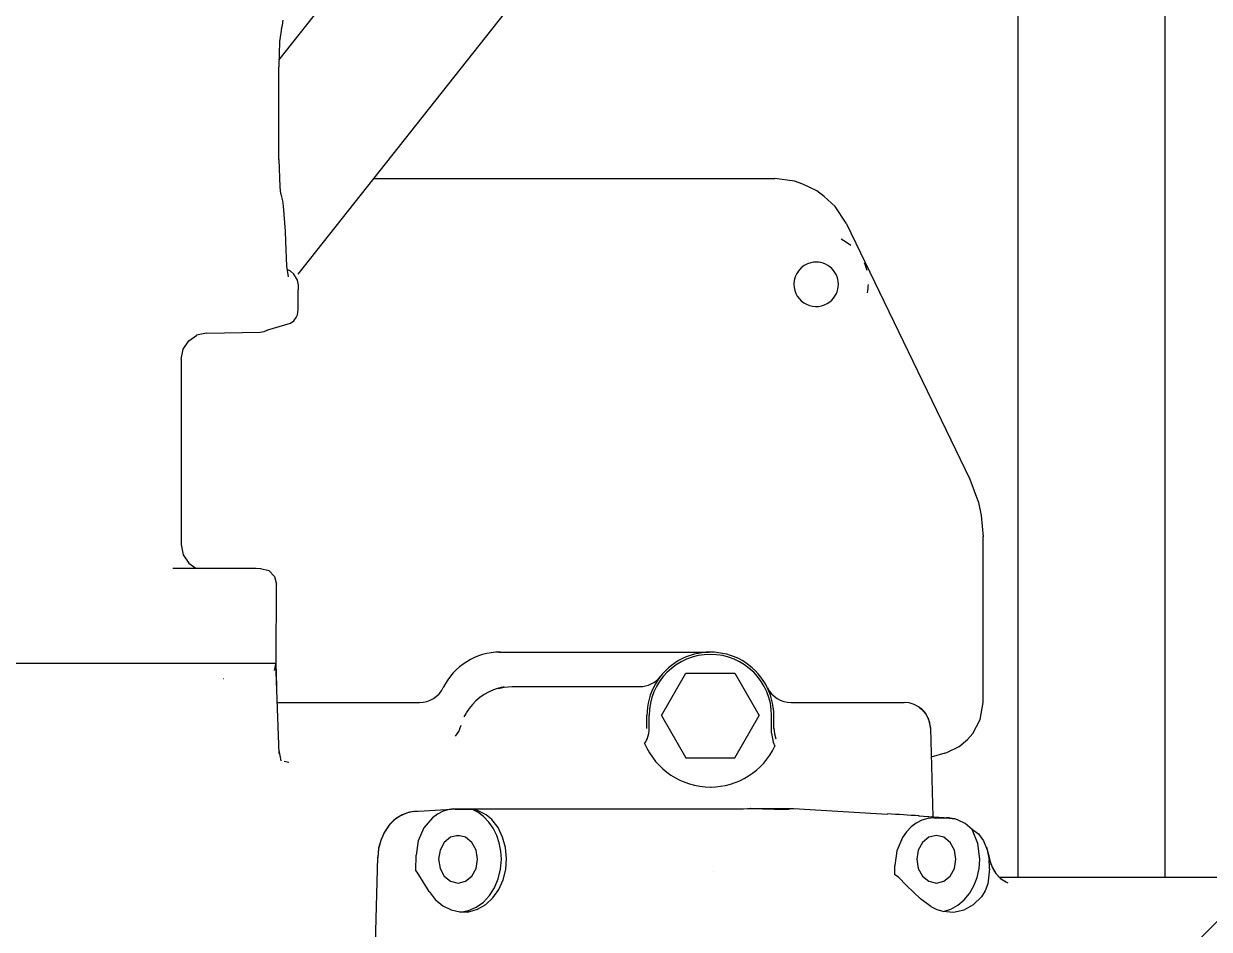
# Model space of a CAD drawing. Header units: millimetres. Extents: x 1084702 to 1166801, y 36632 to 124519.
# Drawn here: x 1103037.3 to 1103261.5, y 47632.4 to 47803.6 of the extents above; entities that cross this region are included whole.
import ezdxf

# ---------------------------------------------------------------- set-up
doc = ezdxf.new("R2010")
doc.units = ezdxf.units.MM
doc.header["$LTSCALE"] = 250
doc.layers.get('0').update_dxf_attribs({"color": 255})
doc.layers.add('%posline', color=240, linetype='Continuous')
doc.layers.add('%symbol', color=1, linetype='Continuous')
doc.styles.add('ROMANS', font='ROMANS.shx', dxfattribs={"height": 100})
doc.dimstyles.new('dott', dxfattribs={"dimscale": 100, "dimtxt": 150, "dimasz": 0.01, "dimexe": 0.5, "dimexo": 1, "dimgap": 1, "dimtad": 1, "dimdsep": 46, "dimtxsty": 'ROMANS', "dimcen": 1.5, "dimclrd": 1, "dimclre": 1, "dimclrt": 2, "dimazin": 2, "dimtfac": 1, "dimtmove": 2, "dimatfit": 3, "dimldrblk": 'DOT', "dimfxl": 1, "dimtvp": 100, "dimtolj": 1, "dimarcsym": 0})

# ---------------------------------------------------------------- blocks, each defined once
blk = doc.blocks.new('_Dot')
at = {"color": 0, "linetype": 'ByBlock', "lineweight": -2}
blk.add_line((-0.5, 0), (-1, 0), dxfattribs=at)
at = {"color": 0, "linetype": 'ByBlock', "const_width": 0.5}
blk.add_lwpolyline([(-0.25, 0, 1), (0.25, 0, 1)], format="xyb", close=True, dxfattribs=at)
blk = doc.blocks.new('GENERATOR-CENTER')
for p, q in [((-1592.39, -190.04), (-1592.39, 166.52)), ((-1564.59, -190.04), (-1564.59, 166.52)), ((-1732.21, -35.6), (-1592.39, 141.32)), ((-1728.53, -76.1), (-1592.39, 96.16)), ((-1731.73, -29.72), (-1731.54, -29.02)), ((-1731.54, -29.02), (-1731.38, -28.04)), ((-1731.63, -29.23), (-1732.06, -32.12)), ((-1732.06, -32.12), (-1732.22, -36.87)), ((-1732.22, -54.38), (-1732.22, -36.87)), ((-1732.22, -54.38), (-1732.02, -59.6)), ((-1714.22, -58), (-1638.45, -58)), ((-1634.73, -58.5), (-1638.45, -58)), ((-1732.02, -59.6), (-1731.87, -60.88)), ((-1633.15, -59.05), (-1634.73, -58.5)), ((-1630.51, -60.32), (-1633.15, -59.05)), ((-1629.08, -61.38), (-1630.51, -60.32)), ((-1731.88, -60.71), (-1731.82, -60.93)), ((-1731.82, -60.93), (-1731.54, -62.23)), ((-1731.54, -62.23), (-1731.38, -63.2)), ((-1627.04, -63.32), (-1629.08, -61.38)), ((-1731.38, -63.2), (-1731.01, -67.95)), ((-1624.96, -66.45), (-1627.04, -63.32)), ((-1624.96, -66.45), (-1601.52, -114.82)), ((-1731.01, -67.95), (-1730.97, -69.91)), ((-1625.85, -69.38), (-1624.84, -70.06)), ((-1730.97, -69.91), (-1730.76, -74.58)), ((-1624.84, -70.06), (-1624.05, -70.61)), ((-1621.54, -73.9), (-1621.43, -74.2)), ((-1730.76, -74.58), (-1730.47, -76.59)), ((-1730.69, -75.15), (-1730.1, -75.45)), ((-1729.36, -76.07), (-1730.1, -75.45)), ((-1728.85, -76.89), (-1729.36, -76.07)), ((-1621.43, -74.2), (-1621.03, -75.32)), ((-1728.92, -76.92), (-1728.75, -77.21)), ((-1728.75, -77.21), (-1728.58, -78.19)), ((-1728.58, -78.19), (-1728.53, -79.04)), ((-1728.53, -82.79), (-1728.53, -79.04)), ((-1728.69, -83.78), (-1728.53, -82.79)), ((-1729.98, -85.37), (-1729.38, -84.89)), ((-1729.38, -84.89), (-1728.91, -84.27)), ((-1728.91, -84.27), (-1728.69, -83.78)), ((-1745.86, -87.22), (-1747.75, -87.63)), ((-1745.86, -87.22), (-1735.77, -87.05)), ((-1735.77, -87.05), (-1735.01, -86.94)), ((-1735.01, -86.94), (-1734.3, -86.63)), ((-1734.3, -86.63), (-1729.98, -85.37)), ((-1750.29, -90.28), (-1749.24, -88.67)), ((-1749.24, -88.67), (-1747.7, -87.62)), ((-1750.69, -92.17), (-1750.29, -90.28)), ((-1750.69, -92.17), (-1750.66, -127.21)), ((-1601.52, -114.82), (-1599.93, -119.23)), ((-1599.93, -119.23), (-1599.42, -121.69)), ((-1599.42, -121.69), (-1599.02, -125.71)), ((-1750.66, -127.21), (-1750.29, -129.11)), ((-1599.02, -157.02), (-1599.02, -125.71)), ((-1750.29, -129.11), (-1749.22, -130.72)), ((-1752.23, -131.63), (-1736.6, -131.63)), ((-1749.22, -130.72), (-1747.89, -131.63)), ((-1736.6, -131.63), (-1736.51, -131.63)), ((-1736.51, -131.63), (-1735.62, -131.71)), ((-1735.65, -131.71), (-1734.13, -132.12)), ((-1735.62, -131.71), (-1735.64, -131.73)), ((-1734.13, -132.12), (-1733.05, -133.22)), ((-1733.05, -133.22), (-1732.66, -134.71)), ((-1732.69, -149.54), (-1732.66, -134.71)), ((-1690.61, -147.53), (-1690.35, -147.53)), ((-1690.35, -147.53), (-1650.86, -147.53)), ((-1647.51, -147.95), (-1647.51, -147.95)), ((-1821.07, -149.62), (-1755.29, -149.62)), ((-1755.29, -149.62), (-1748.69, -149.62)), ((-1748.69, -149.62), (-1732.79, -149.62)), ((-1733.05, -151.03), (-1732.69, -149.54)), ((-1732.83, -149.62), (-1732.22, -166.7)), ((-1732.79, -149.62), (-1732.67, -154.04)), ((-1644.62, -149.15), (-1644.62, -149.15)), ((-1659.85, -159.53), (-1655.23, -151.53)), ((-1655.23, -151.53), (-1645.99, -151.53)), ((-1645.99, -151.53), (-1641.37, -159.53)), ((-1642.15, -151.06), (-1642.15, -151.06)), ((-1742.65, -152.51), (-1742.62, -152.51)), ((-1690.69, -154.38), (-1689.6, -154.14)), ((-1689.6, -154.14), (-1688.11, -154.03)), ((-1688.11, -154.03), (-1663.98, -154.03)), ((-1732.56, -157.03), (-1705.61, -157.03)), ((-1697.16, -159.77), (-1696.75, -159.04)), ((-1635.35, -157.03), (-1613.98, -157.03)), ((-1612.1, -157.42), (-1612.09, -157.42)), ((-1612.09, -157.42), (-1612.03, -157.45)), ((-1611.05, -158.04), (-1610.56, -158.39)), ((-1609.95, -159.07), (-1609.8, -159.33)), ((-1599.61, -160.27), (-1599.02, -157.02)), ((-1697.99, -162.04), (-1697.75, -161.36)), ((-1662.61, -161.95), (-1662.61, -159.53)), ((-1662.19, -162.13), (-1662.19, -159.53)), ((-1659.85, -159.53), (-1655.23, -167.53)), ((-1645.99, -167.53), (-1641.37, -159.53)), ((-1639.03, -162.86), (-1639.03, -159.53)), ((-1638.61, -161.96), (-1638.61, -159.53)), ((-1609.48, -159.91), (-1609.42, -160.02)), ((-1609.42, -160.02), (-1608.98, -161.9)), ((-1601, -162.92), (-1599.61, -160.27)), ((-1698.78, -163.44), (-1698.17, -162.52)), ((-1698.17, -162.52), (-1697.78, -161.5)), ((-1639.03, -162.86), (-1638.76, -164.54)), ((-1638.61, -161.93), (-1638.51, -162.93)), ((-1638.61, -161.96), (-1638.51, -162.96)), ((-1638.51, -162.93), (-1638.21, -163.89)), ((-1638.51, -162.96), (-1638.21, -163.92)), ((-1608.98, -161.9), (-1608.54, -178.67)), ((-1601.99, -164.02), (-1601, -162.92)), ((-1638.76, -164.54), (-1638.41, -165.32)), ((-1638.21, -163.92), (-1638.21, -163.89)), ((-1605.93, -166.52), (-1603.59, -165.35)), ((-1603.59, -165.35), (-1601.99, -164.02)), ((-1732.24, -166.14), (-1732.05, -167.05)), ((-1732.05, -167.05), (-1731.82, -168.1)), ((-1655.23, -167.53), (-1645.99, -167.53)), ((-1606.26, -166.62), (-1608.84, -167.39)), ((-1606.26, -166.62), (-1605.93, -166.52)), ((-1731.23, -168.16), (-1730.29, -168.3)), ((-1650.61, -173.03), (-1650.46, -173.03)), ((-1643.61, -177.11), (-1643.03, -177.1)), ((-1643.04, -177.1), (-1643.04, -177.1)), ((-1642.96, -177.1), (-1643.04, -177.1)), ((-1643.04, -177.1), (-1638.52, -177.21)), ((-1642.96, -177.1), (-1638.6, -177.1)), ((-1638.6, -177.1), (-1634.85, -177.1)), ((-1634.87, -177.1), (-1617.11, -178.13)), ((-1634.87, -177.1), (-1634.85, -177.1)), ((-1710.15, -179.07), (-1711.27, -180.14)), ((-1709.35, -178.52), (-1710.5, -179.36)), ((-1708.88, -178.27), (-1710.15, -179.07)), ((-1708.1, -177.94), (-1709.35, -178.52)), ((-1707.51, -177.78), (-1708.88, -178.27)), ((-1706.78, -177.66), (-1708.1, -177.94)), ((-1706.08, -177.62), (-1707.51, -177.78)), ((-1706.78, -177.66), (-1699.59, -177.19)), ((-1703.15, -178.84), (-1704.77, -180.76)), ((-1702.18, -178.13), (-1703.15, -178.84)), ((-1701.13, -177.61), (-1702.18, -178.13)), ((-1700.03, -177.3), (-1701.13, -177.61)), ((-1698.9, -177.19), (-1700.03, -177.3)), ((-1699.09, -177.17), (-1699.59, -177.19)), ((-1699.09, -177.17), (-1649.53, -177.17)), ((-1698.9, -177.19), (-1695.74, -177.19)), ((-1694.62, -177.49), (-1695.74, -177.19)), ((-1694.56, -177.79), (-1695.74, -177.19)), ((-1693.01, -178.27), (-1694.62, -177.49)), ((-1693.48, -178.62), (-1694.56, -177.79)), ((-1692.51, -179.64), (-1693.48, -178.62)), ((-1691.92, -179.17), (-1693.01, -178.27)), ((-1690.76, -180.7), (-1691.92, -179.17)), ((-1638.52, -177.21), (-1635.7, -177.27)), ((-1617.11, -178.13), (-1617.11, -178.12)), ((-1610.62, -179.3), (-1611.68, -179.84)), ((-1611.26, -178.49), (-1605.45, -178.88)), ((-1611.12, -178.5), (-1611.12, -178.49)), ((-1611.12, -178.5), (-1608.66, -178.66)), ((-1609.49, -178.97), (-1610.62, -179.3)), ((-1608.34, -178.86), (-1609.49, -178.97)), ((-1608.34, -178.86), (-1605.93, -178.86)), ((-1605.93, -178.86), (-1605.98, -178.85)), ((-1605.93, -178.86), (-1604.4, -179.05)), ((-1605.42, -178.88), (-1605.33, -178.89)), ((-1605.42, -178.88), (-1605.33, -178.89)), ((-1602.43, -179.93), (-1603.9, -179.2)), ((-1712.19, -181.45), (-1712.89, -182.95)), ((-1711.5, -180.43), (-1712.33, -181.72)), ((-1711.27, -180.14), (-1712.19, -181.45)), ((-1710.5, -179.36), (-1711.5, -180.43)), ((-1704.77, -180.76), (-1705.84, -183.18)), ((-1691.68, -180.83), (-1692.51, -179.64)), ((-1691.02, -182.16), (-1691.68, -180.83)), ((-1689.89, -182.49), (-1690.76, -180.7)), ((-1613.55, -181.49), (-1614.3, -182.56)), ((-1612.67, -180.57), (-1613.55, -181.49)), ((-1611.68, -179.84), (-1612.67, -180.57)), ((-1601.12, -181.03), (-1602.43, -179.93)), ((-1601.12, -181.03), (-1601.05, -181.05)), ((-1600.06, -183.72), (-1601.12, -181.03)), ((-1601.05, -181.05), (-1599.93, -181.89)), ((-1712.95, -183.16), (-1713.35, -184.72)), ((-1712.89, -182.95), (-1713.34, -184.59)), ((-1712.33, -181.72), (-1712.95, -183.16)), ((-1705.84, -183.18), (-1706.25, -185.89)), ((-1700.93, -183.5), (-1701.73, -184.96)), ((-1699.73, -182.52), (-1700.93, -183.5)), ((-1698.32, -182.18), (-1699.73, -182.52)), ((-1698.56, -182.19), (-1698.09, -182.19)), ((-1696.91, -182.52), (-1698.32, -182.18)), ((-1695.72, -183.5), (-1696.91, -182.52)), ((-1694.92, -184.96), (-1695.72, -183.5)), ((-1690.53, -183.6), (-1691.02, -182.16)), ((-1690.23, -185.12), (-1690.53, -183.6)), ((-1689.34, -184.45), (-1689.89, -182.49)), ((-1614.3, -182.56), (-1615.35, -185.07)), ((-1610.49, -183.5), (-1611.29, -184.96)), ((-1609.29, -182.52), (-1610.49, -183.5)), ((-1607.88, -182.18), (-1609.29, -182.52)), ((-1606.47, -182.52), (-1607.88, -182.18)), ((-1605.27, -183.5), (-1606.47, -182.52)), ((-1604.47, -184.96), (-1605.27, -183.5)), ((-1599.69, -186.68), (-1600.06, -183.72)), ((-1599.93, -181.89), (-1598.99, -183.19)), ((-1598.99, -183.19), (-1598.27, -184.88)), ((-1713.34, -184.59), (-1713.52, -186.3)), ((-1713.35, -184.72), (-1713.51, -186.34)), ((-1706.33, -188.81), (-1706.25, -185.89)), ((-1701.73, -184.96), (-1702.01, -186.68)), ((-1694.64, -186.68), (-1694.92, -184.96)), ((-1690.13, -186.68), (-1690.23, -185.12)), ((-1689.14, -186.52), (-1689.34, -184.45)), ((-1615.35, -185.07), (-1615.71, -187.85)), ((-1611.29, -184.96), (-1611.57, -186.68)), ((-1604.19, -186.68), (-1604.47, -184.96)), ((-1598.42, -184.42), (-1597.92, -186.3)), ((-1598.27, -184.88), (-1597.9, -186.8)), ((-1714.46, -223.53), (-1713.52, -186.3)), ((-1702.01, -186.68), (-1701.73, -188.4)), ((-1694.92, -188.4), (-1694.64, -186.68)), ((-1690.28, -188.56), (-1690.13, -186.68)), ((-1689.29, -188.59), (-1689.14, -186.52)), ((-1615.71, -189.64), (-1615.71, -187.85)), ((-1611.57, -186.68), (-1611.29, -188.4)), ((-1604.47, -188.4), (-1604.19, -186.68)), ((-1599.81, -188.43), (-1599.69, -186.68)), ((-1597.92, -186.3), (-1597.79, -186.94)), ((-1597.79, -186.94), (-1597.33, -188.2)), ((-1597.58, -187.6), (-1597.55, -187.71)), ((-1597.33, -188.2), (-1596.62, -189.35)), ((-1706.04, -189.15), (-1706.33, -188.81)), ((-1703.81, -192.8), (-1706.04, -189.15)), ((-1701.73, -188.4), (-1700.93, -189.86)), ((-1700.93, -189.86), (-1699.73, -190.84)), ((-1696.91, -190.84), (-1695.72, -189.86)), ((-1695.72, -189.86), (-1694.92, -188.4)), ((-1691.42, -192.06), (-1690.71, -190.38)), ((-1690.71, -190.38), (-1690.28, -188.56)), ((-1689.78, -190.58), (-1689.29, -188.59)), ((-1649.95, -188.91), (-1649.95, -188.91)), ((-1615.01, -190.09), (-1615.71, -189.64)), ((-1613.55, -191.61), (-1615.01, -190.09)), ((-1611.29, -188.4), (-1610.49, -189.86)), ((-1610.49, -189.86), (-1609.29, -190.84)), ((-1606.47, -190.84), (-1605.27, -189.86)), ((-1605.27, -189.86), (-1604.47, -188.4)), ((-1600.8, -191.71), (-1600.19, -190.12)), ((-1600.19, -190.12), (-1599.81, -188.43)), ((-1597.82, -188.51), (-1598.15, -191.33)), ((-1597.01, -188.79), (-1596.93, -188.94)), ((-1596.62, -189.35), (-1595.74, -190.29)), ((-1596.25, -189.8), (-1596.08, -190)), ((-1596.01, -190.03), (-1573.46, -190.04)), ((-1596.01, -190.04), (-1573.46, -190.04)), ((-1595.8, -190.23), (-1595.7, -190.33)), ((-1595.74, -190.29), (-1594.76, -190.92)), ((-1573.46, -190.04), (-1551.79, -190.04)), ((-1699.73, -190.84), (-1698.32, -191.18)), ((-1698.32, -191.18), (-1696.91, -190.84)), ((-1692.37, -193.55), (-1691.42, -192.06)), ((-1691.72, -193.97), (-1690.61, -192.4)), ((-1690.61, -192.4), (-1689.78, -190.58)), ((-1610.86, -194.16), (-1613.55, -191.61)), ((-1609.29, -190.84), (-1607.88, -191.18)), ((-1607.88, -191.18), (-1606.47, -190.84)), ((-1601.63, -193.14), (-1600.8, -191.71)), ((-1598.62, -192.62), (-1599.35, -193.78)), ((-1598.15, -191.33), (-1598.62, -192.62)), ((-1595.39, -190.56), (-1595.34, -190.6)), ((-1595.07, -190.76), (-1594.84, -190.85)), ((-1595.07, -190.78), (-1594.76, -190.92)), ((-1595.02, -190.8), (-1594.35, -191.13)), ((-1594.81, -190.9), (-1594.76, -190.92)), ((-1594.76, -190.92), (-1594.35, -191.13)), ((-1703.81, -192.8), (-1702.63, -194.3)), ((-1702.63, -194.3), (-1701.22, -195.48)), ((-1694.87, -195.75), (-1693.54, -194.79)), ((-1693.54, -194.79), (-1692.37, -193.55)), ((-1693.08, -195.23), (-1691.72, -193.97)), ((-1608.9, -195.58), (-1610.86, -194.16)), ((-1603.83, -195.37), (-1602.65, -194.37)), ((-1602.65, -194.37), (-1601.63, -193.14)), ((-1600.85, -195.26), (-1599.35, -193.78)), ((-1701.22, -195.48), (-1699.65, -196.27)), ((-1699.65, -196.27), (-1697.97, -196.65)), ((-1697.97, -196.65), (-1696.27, -196.6)), ((-1697.87, -196.66), (-1696.33, -196.38)), ((-1696.33, -196.38), (-1694.87, -195.75)), ((-1696.27, -196.6), (-1694.62, -196.12)), ((-1694.62, -196.12), (-1693.08, -195.23)), ((-1608.9, -195.58), (-1607.8, -196.15)), ((-1607.8, -196.15), (-1606.65, -196.51)), ((-1606.65, -196.51), (-1604.64, -196.66)), ((-1606.53, -196.54), (-1605.14, -196.1)), ((-1605.14, -196.1), (-1603.83, -195.37)), ((-1604.64, -196.66), (-1602.65, -196.23)), ((-1602.65, -196.23), (-1600.85, -195.26))]:
    blk.add_line(p, q)
for centre, radius, start, end in [((-1630.61, -78), 4.2, 103.5466, 180), ((-1630.61, -78), 4.2, 0, 103.5466), ((-1630.61, -78), 4.2, 180, 308.1594), ((-1630.61, -78), 4.2, 308.1594, 0), ((-1630.93, -77.84), 10.2, 349.9717, 359.064), ((-1690.35, -159.53), 12, 90.0001, 153.8209), ((-1650.61, -159.53), 12, 359.9996, 180.0004), ((-1650.61, -159.53), 11.58, 0.0085, 179.9915), ((-1650.61, -159.53), 12, 90.062, 90.1079), ((-1663.98, -149.03), 5, 269.9998, 321.8557), ((-1705.61, -152.03), 5, 270.0024, 333.8174), ((-1688.11, -164.03), 10, 105.0011, 149.996), ((-1688.11, -164.03), 10, 102.8727, 104.9187), ((-1688.11, -164.03), 10, 98.6036, 102.8776), ((-1650.61, -159.53), 12, 29.0856, 29.9292), ((-1650.61, -159.53), 12, 26.1797, 29.2147), ((-1635.35, -152.03), 5, 206.1786, 270.0003), ((-1635.35, -152.03), 5, 206.179, 270), ((-1613.98, -162.03), 5, 1.5007, 89.9993), ((-1613.98, -162.03), 5, 36.2199, 46.7501), ((-1666.8, -162.12), 4.61, 324.6654, 359.9573), ((-1650.61, -159.53), 13.5, 202.9446, 270), ((-1650.61, -159.53), 13.5, 270, 334.6044), ((-1650.49, 202.69), 379.86, 270.1445, 271.0385), ((-1649.2, -745.01), 567.8, 86.1546, 86.7607), ((-1605.99, -185.28), 6.43, 85.1534, 89.8503), ((-1605.94, -185.01), 6.15, 70.6674, 89.9082), ((-1616.86, -188.56), 19.03, 0.1611, 5.3002)]:
    blk.add_arc(centre, radius, start, end)
blk = doc.blocks.new('BL_1-deck_B4_2')
blk.add_blockref('GENERATOR-CENTER', (87054.78, 16083.83))

msp = doc.modelspace()

# ---------------------------------------------------------------- hatches: boundary and pattern name
at = {"layer": '%symbol', "true_color": 0x939598}
h = msp.add_hatch(dxfattribs=at)
h.set_pattern_fill('ANSI31', color=252, scale=100)
h.paths.add_polyline_path([(1097892.6, 52632.31), (1097892.6, 43032.31), (1109392.6, 43032.31), (1109392.6, 52632.31)])

# ---------------------------------------------------------------- block references
msp.add_blockref('BL_1-deck_B4_2', (1017763.01, 31748.48))

# ---------------------------------------------------------------- leaders
at = {"layer": '%posline', "linetype": 'ByBlock'}
msp.add_leader([(1105977.01, 46518.41), (1099711.3, 53457.36)], dimstyle='dott', override={"dimasz": 2, "dimgap": 1, "dimtad": 0, "dimclrd": 256}, dxfattribs=at)

doc.saveas('drawing.dxf')
